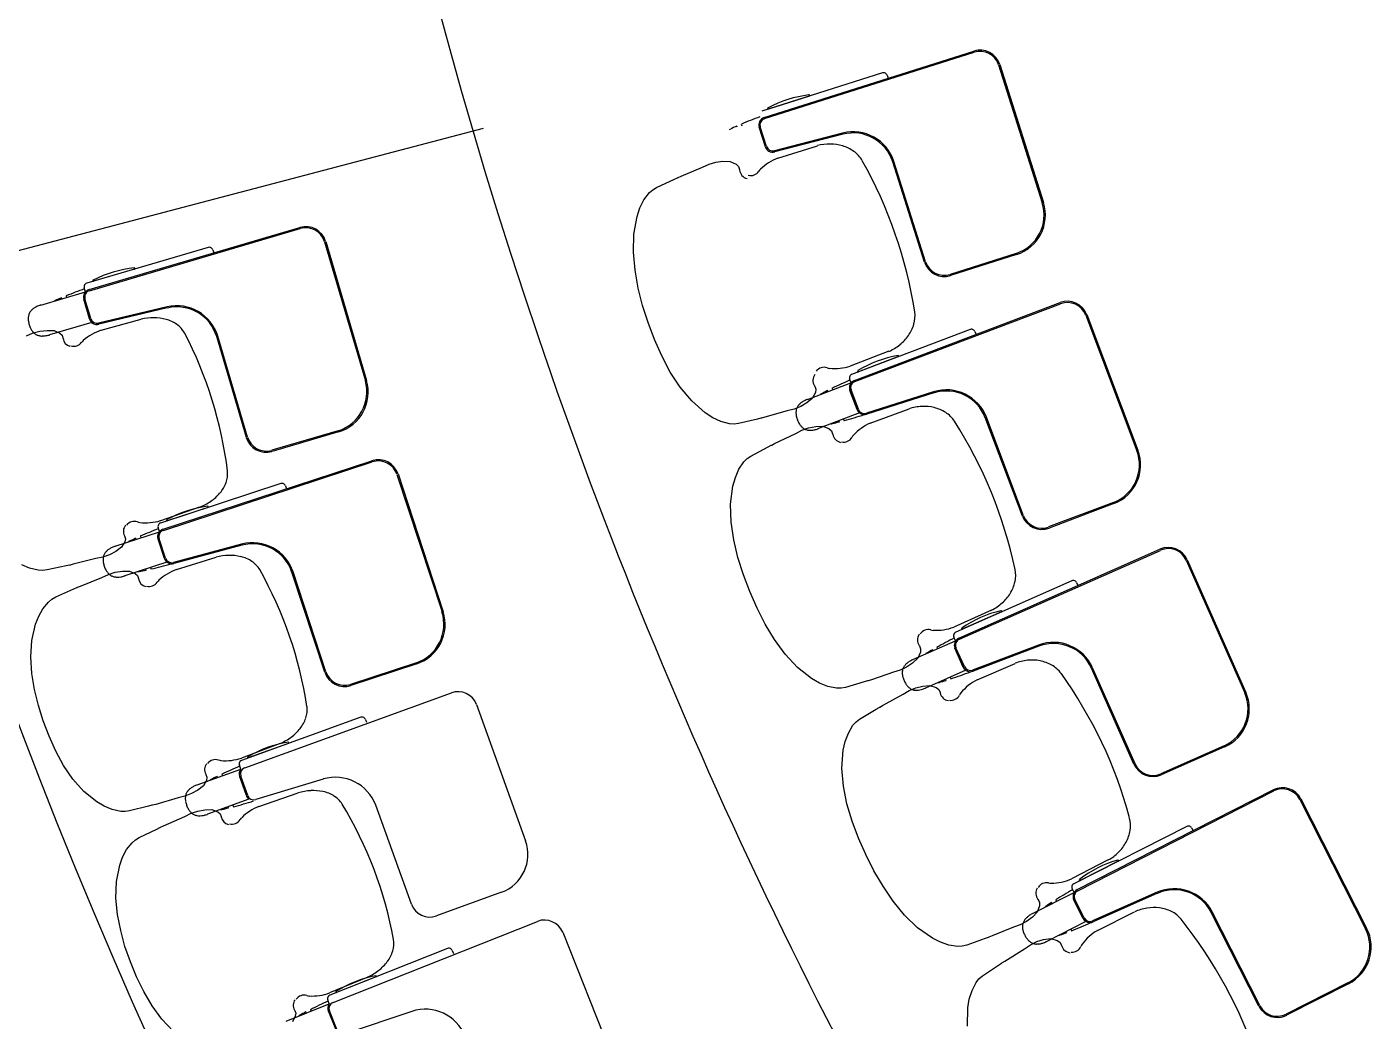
# Model space of a CAD drawing. Extents: x 324 to 2190, y 315 to 1855.
# Drawn here: x 763.3 to 867.4, y 1159.7 to 1236.6 of the extents above; entities that cross this region are included whole.
import ezdxf

# ---------------------------------------------------------------- set-up
doc = ezdxf.new("R2010")
doc.units = 0
doc.header["$LTSCALE"] = 48
doc.header["$MEASUREMENT"] = 0
doc.layers.add('first flr', color=8, linetype='CONTINUOUS')

msp = doc.modelspace()

# ---------------------------------------------------------------- linework, layer by layer
at = {"layer": 'first flr'}
for p, q in [((820.39, 1229.61), (836.61, 1234.75)), ((820.42, 1229.52), (836.64, 1234.66)), ((838.54, 1233.68), (841.92, 1222.99)), ((838.63, 1233.71), (842.01, 1223.02)), ((829.55, 1233.06), (820.2, 1230.09)), ((829.9, 1232.87), (829.98, 1232.65)), ((823.89, 1231.26), (820.73, 1230.26)), ((823.89, 1231.33), (823.9, 1231.3)), ((820.69, 1230.28), (820.68, 1230.32)), ((798.64, 1228.75), (566.36, 1167.78)), ((818.29, 1228.85), (818.27, 1228.93)), ((818.62, 1229.09), (818.66, 1228.96)), ((820.48, 1227.34), (820, 1228.85)), ((820.57, 1227.36), (820.09, 1228.88)), ((826.46, 1228.4), (821.18, 1227.03)), ((826.48, 1228.31), (821.2, 1226.94)), ((821.45, 1226.47), (824.52, 1227.42)), ((832.8, 1218.42), (830.34, 1226.18)), ((832.89, 1218.44), (830.43, 1226.2)), ((768.12, 1216.29), (784.45, 1221.1)), ((768.15, 1216.2), (784.47, 1221.01)), ((786.35, 1219.99), (789.51, 1209.23)), ((786.44, 1220.01), (789.6, 1209.26)), ((777.35, 1219.55), (767.94, 1216.78)), ((777.7, 1219.36), (777.77, 1219.13)), ((839.9, 1219.08), (834.78, 1217.46)), ((839.93, 1219), (834.81, 1217.37)), ((771.65, 1217.87), (768.47, 1216.94)), ((771.66, 1217.94), (771.67, 1217.91)), ((768.44, 1216.96), (768.43, 1216.99)), ((764.38, 1215.09), (767.84, 1216.11)), ((766.01, 1215.57), (765.98, 1215.66)), ((766.34, 1215.81), (766.38, 1215.68)), ((767.84, 1216.11), (767.75, 1216.43)), ((768.25, 1214.04), (767.8, 1215.57)), ((768.16, 1214.02), (767.71, 1215.54)), ((774.16, 1214.96), (768.86, 1213.69)), ((774.18, 1214.87), (768.88, 1213.6)), ((827.38, 1209.26), (843.3, 1215.28)), ((827.41, 1209.17), (843.33, 1215.19)), ((768.33, 1213.74), (765.06, 1212.78)), ((769.06, 1213.14), (772.16, 1214)), ((845.28, 1214.31), (849.24, 1203.82)), ((845.37, 1214.35), (849.33, 1203.86)), ((780.3, 1204.85), (778, 1212.65)), ((780.39, 1204.87), (778.09, 1212.68)), ((836.34, 1213.2), (827.16, 1209.73)), ((836.7, 1213.04), (836.79, 1212.82)), ((830.04, 1211.51), (827.05, 1210.36)), ((830.78, 1211.1), (827.68, 1209.93)), ((830.78, 1211.17), (830.8, 1211.14)), ((827.12, 1209.06), (827, 1209.37)), ((827.65, 1209.95), (827.63, 1209.98)), ((823.74, 1207.79), (827.11, 1209.06)), ((825.33, 1208.39), (825.3, 1208.47)), ((825.64, 1208.65), (825.69, 1208.52)), ((827.59, 1207), (827.03, 1208.49)), ((827.68, 1207.03), (827.12, 1208.52)), ((833.5, 1208.38), (828.31, 1206.72)), ((833.53, 1208.29), (828.34, 1206.64)), ((827.78, 1206.74), (824.59, 1205.53)), ((826.54, 1206.27), (826.59, 1206.14)), ((828.6, 1205.95), (831.62, 1207.07)), ((840.38, 1198.76), (837.5, 1206.38)), ((840.47, 1198.79), (837.59, 1206.41)), ((787.41, 1205.37), (782.26, 1203.85)), ((787.44, 1205.28), (782.29, 1203.76)), ((826.21, 1206.05), (826.18, 1206.13)), ((773.85, 1197.74), (790.02, 1203.04)), ((773.88, 1197.65), (790.05, 1202.96)), ((782.98, 1201.28), (773.65, 1198.22)), ((783.33, 1201.1), (783.4, 1200.87)), ((791.95, 1201.99), (795.45, 1191.34)), ((792.04, 1202.02), (795.54, 1191.36)), ((776.68, 1199.45), (773.65, 1198.4)), ((777.33, 1199.43), (774.18, 1198.4)), ((777.33, 1199.5), (777.35, 1199.47)), ((847.43, 1199.81), (842.41, 1197.92)), ((847.47, 1199.73), (842.45, 1197.83)), ((774.15, 1198.42), (774.13, 1198.45)), ((770.15, 1196.43), (773.57, 1197.55)), ((771.76, 1196.96), (771.73, 1197.05)), ((772.09, 1197.21), (772.13, 1197.08)), ((773.96, 1195.47), (773.46, 1196.98)), ((773.58, 1197.56), (773.47, 1197.87)), ((774.05, 1195.5), (773.55, 1197.01)), ((779.93, 1196.59), (774.66, 1195.17)), ((779.95, 1196.5), (774.69, 1195.08)), ((835.46, 1189.32), (851.03, 1196.2)), ((835.5, 1189.24), (851.07, 1196.11)), ((774.14, 1195.2), (770.9, 1194.14)), ((772.88, 1194.79), (772.92, 1194.66)), ((774.89, 1194.62), (777.96, 1195.58)), ((853.06, 1195.34), (857.59, 1185.08)), ((853.15, 1195.38), (857.68, 1185.12)), ((772.54, 1194.58), (772.51, 1194.67)), ((786.37, 1186.67), (783.83, 1194.41)), ((786.46, 1186.7), (783.92, 1194.44)), ((844.2, 1193.75), (835.22, 1189.79)), ((844.57, 1193.61), (844.66, 1193.39)), ((837.99, 1191.49), (835.07, 1190.17)), ((838.76, 1191.35), (835.73, 1190.01)), ((838.76, 1191.42), (838.77, 1191.39)), ((835.69, 1190.03), (835.68, 1190.06)), ((831.91, 1187.66), (835.21, 1189.11)), ((833.76, 1188.62), (833.82, 1188.5)), ((835.21, 1189.11), (835.08, 1189.42)), ((835.8, 1187.07), (835.16, 1188.53)), ((835.89, 1187.11), (835.24, 1188.57)), ((841.63, 1188.78), (836.53, 1186.84)), ((841.66, 1188.69), (836.56, 1186.76)), ((833.46, 1188.34), (833.43, 1188.42)), ((793.46, 1187.41), (788.36, 1185.74)), ((793.49, 1187.32), (788.39, 1185.65)), ((836, 1186.83), (832.89, 1185.45)), ((836.87, 1186.09), (839.81, 1187.36)), ((849.02, 1179.55), (845.73, 1186.99)), ((849.1, 1179.59), (845.82, 1187.03)), ((834.48, 1186.05), (834.44, 1186.13)), ((834.79, 1186.29), (834.85, 1186.17)), ((780.17, 1179.29), (796.17, 1185.08)), ((798.11, 1184.18), (801.92, 1173.63)), ((789.15, 1183.19), (779.93, 1179.85)), ((789.51, 1183.02), (789.59, 1182.8)), ((783.57, 1181.24), (783.58, 1181.21)), ((782.92, 1181.17), (779.92, 1180.03)), ((783.56, 1181.17), (780.45, 1180.04)), ((856, 1180.98), (851.09, 1178.81)), ((856.04, 1180.9), (851.13, 1178.73)), ((776.48, 1177.96), (779.87, 1179.18)), ((779.87, 1179.18), (779.76, 1179.49)), ((780.41, 1180.06), (780.4, 1180.1)), ((778.07, 1178.53), (778.04, 1178.62)), ((778.39, 1178.79), (778.44, 1178.66)), ((780.41, 1177.14), (779.86, 1178.64)), ((786.25, 1178.41), (781.03, 1176.83)), ((781.27, 1176.29), (784.31, 1177.34)), ((844.62, 1169.86), (859.8, 1177.57)), ((844.66, 1169.77), (859.84, 1177.49)), ((780.5, 1176.85), (777.3, 1175.69)), ((778.93, 1176.18), (778.89, 1176.27)), ((779.26, 1176.4), (779.3, 1176.27)), ((793.08, 1168.73), (790.31, 1176.38)), ((861.87, 1176.82), (866.95, 1166.83)), ((861.95, 1176.87), (867.03, 1166.87)), ((853.1, 1174.75), (844.36, 1170.3)), ((853.48, 1174.63), (853.59, 1174.41)), ((847.03, 1172.15), (844.18, 1170.68)), ((847.8, 1172.06), (844.85, 1170.56)), ((847.8, 1172.13), (847.82, 1172.1)), ((844.38, 1169.63), (844.23, 1169.93)), ((844.81, 1170.57), (844.8, 1170.6)), ((800.05, 1169.65), (795.01, 1167.82)), ((841.17, 1168), (844.38, 1169.63)), ((842.68, 1168.77), (842.64, 1168.85)), ((842.96, 1169.06), (843.02, 1168.94)), ((845.08, 1167.63), (844.36, 1169.05)), ((845.16, 1167.67), (844.44, 1169.09)), ((850.81, 1169.65), (845.82, 1167.44)), ((850.84, 1169.57), (845.86, 1167.35)), ((846.2, 1166.7), (849.07, 1168.14)), ((858.69, 1160.83), (855, 1168.09)), ((858.77, 1160.88), (855.08, 1168.13)), ((787.02, 1161.12), (802.84, 1167.4)), ((845.3, 1167.39), (842.26, 1165.85)), ((844.12, 1166.79), (844.18, 1166.67)), ((804.8, 1166.55), (808.93, 1156.13)), ((843.81, 1166.53), (843.77, 1166.62)), ((795.88, 1165.3), (786.76, 1161.68)), ((796.24, 1165.14), (796.33, 1164.92)), ((789.71, 1163.09), (786.74, 1161.86)), ((790.35, 1163.11), (787.28, 1161.89)), ((790.35, 1163.18), (790.37, 1163.14)), ((865.58, 1162.65), (860.8, 1160.21)), ((865.63, 1162.56), (860.84, 1160.13)), ((787.24, 1161.9), (787.23, 1161.94)), ((783.37, 1159.68), (786.72, 1161.01)), ((785.26, 1160.57), (785.31, 1160.45)), ((786.72, 1161.01), (786.6, 1161.32)), ((787.32, 1158.99), (786.73, 1160.47)), ((793.12, 1160.43), (787.95, 1158.69)), ((784.95, 1160.3), (784.91, 1160.39))]:
    msp.add_line(p, q, dxfattribs=at)
at = {"layer": 'first flr', "linetype": 'Continuous'}
for points in [[(824.28, 1208.84), (824.3, 1208.82), (824.38, 1208.58), (824.35, 1208.33), (824.11, 1207.87), (823.69, 1207.52), (823.22, 1207.23), (822.7, 1207.03), (822.17, 1206.9), (820.43, 1206.41), (820.19, 1206.35), (820.14, 1206.34), (819.88, 1206.27), (818.41, 1205.92), (818.06, 1205.88), (817.71, 1205.9), (817.04, 1206.07), (816.41, 1206.37), (815.82, 1206.75), (814.78, 1207.67), (813.88, 1208.74), (813.12, 1209.91), (812.47, 1211.15), (811.9, 1212.42), (811.41, 1213.73), (810.98, 1215.06), (810.64, 1216.41), (810.39, 1217.79), (810.26, 1219.18), (810.3, 1220.57), (810.55, 1221.95), (810.77, 1222.61), (811.08, 1223.23), (811.5, 1223.79), (811.77, 1224.02), (812.06, 1224.2), (813.44, 1224.83), (813.68, 1224.94), (813.7, 1224.95), (813.73, 1224.96), (813.95, 1225.07), (815.62, 1225.76), (816.12, 1225.99), (816.65, 1226.15), (817.2, 1226.22), (817.75, 1226.2), (818.21, 1225.99), (818.4, 1225.81), (818.48, 1225.57), (818.48, 1225.54)], [(767.71, 1215.54), (768.13, 1214.14), (768.16, 1214.02)], [(763.28, 1212.72), (763.79, 1212.93), (764.32, 1213.07), (764.87, 1213.13), (765.42, 1213.12), (765.86, 1212.92), (766.03, 1212.76), (766.1, 1212.54), (766.11, 1212.51)], [(827.03, 1208.49), (827.55, 1207.12), (827.59, 1207)], [(832.4, 1188.74), (832.41, 1188.72), (832.5, 1188.48), (832.49, 1188.23), (832.28, 1187.76), (831.88, 1187.38), (831.42, 1187.07), (830.92, 1186.84), (830.39, 1186.68), (828.69, 1186.1), (828.44, 1186.02), (828.39, 1186.01), (828.14, 1185.93), (826.69, 1185.5), (826.35, 1185.44), (826, 1185.44), (825.32, 1185.58), (824.67, 1185.84), (824.06, 1186.19), (822.97, 1187.05), (822.02, 1188.07), (821.19, 1189.2), (820.47, 1190.4), (819.84, 1191.64), (819.27, 1192.92), (818.78, 1194.22), (818.36, 1195.56), (818.03, 1196.91), (817.83, 1198.29), (817.79, 1199.69), (817.97, 1201.07), (818.16, 1201.75), (818.43, 1202.39), (818.82, 1202.97), (819.07, 1203.21), (819.36, 1203.4), (820.69, 1204.11), (820.93, 1204.24), (820.96, 1204.25), (820.98, 1204.26), (821.2, 1204.38), (822.83, 1205.15), (823.31, 1205.42), (823.83, 1205.6), (824.38, 1205.7), (824.93, 1205.72), (825.4, 1205.53), (825.6, 1205.36), (825.69, 1205.12), (825.7, 1205.1)], [(770.86, 1197.24), (770.87, 1197.22), (770.93, 1197), (770.89, 1196.77), (770.63, 1196.35), (770.19, 1196.03), (769.7, 1195.77), (769.19, 1195.59), (768.65, 1195.47), (766.9, 1195.03), (766.65, 1194.97), (766.6, 1194.96), (766.34, 1194.91), (764.87, 1194.59), (764.52, 1194.55), (764.18, 1194.57), (763.52, 1194.73), (762.91, 1195)], [(773.46, 1196.98), (773.92, 1195.59), (773.96, 1195.47)], [(777.16, 1178.79), (777.17, 1178.77), (777.25, 1178.55), (777.21, 1178.31), (776.97, 1177.89), (776.53, 1177.56), (776.06, 1177.28), (775.54, 1177.08), (775.01, 1176.95), (773.28, 1176.45), (773.03, 1176.39), (772.98, 1176.38), (772.72, 1176.31), (771.26, 1175.95), (770.91, 1175.9), (770.57, 1175.91), (769.91, 1176.05), (769.29, 1176.31), (768.72, 1176.64), (767.72, 1177.45), (766.87, 1178.41), (766.15, 1179.46), (765.54, 1180.57), (765.02, 1181.72), (764.57, 1182.91), (764.2, 1184.11), (763.89, 1185.34), (763.69, 1186.59), (763.61, 1187.86), (763.69, 1189.14), (763.98, 1190.4), (764.22, 1191.01), (764.55, 1191.59), (764.98, 1192.11), (765.25, 1192.33), (765.55, 1192.5), (766.93, 1193.12), (767.17, 1193.23), (767.2, 1193.24), (767.22, 1193.25), (767.45, 1193.35), (769.12, 1194.02), (769.62, 1194.25), (770.15, 1194.41), (770.7, 1194.49), (771.24, 1194.49), (771.7, 1194.31), (771.87, 1194.15), (771.95, 1193.93), (771.95, 1193.91)], [(835.16, 1188.53), (835.75, 1187.19), (835.8, 1187.07)], [(841.59, 1169.11), (841.61, 1169.09), (841.71, 1168.86), (841.71, 1168.6), (841.53, 1168.12), (841.15, 1167.72), (840.7, 1167.39), (840.22, 1167.13), (839.7, 1166.95), (838.03, 1166.27), (837.79, 1166.18), (837.74, 1166.16), (837.49, 1166.07), (836.07, 1165.56), (835.73, 1165.48), (835.38, 1165.46), (834.69, 1165.56), (834.03, 1165.79), (833.41, 1166.1), (832.27, 1166.91), (831.26, 1167.88), (830.38, 1168.96), (829.59, 1170.11), (828.89, 1171.32), (828.26, 1172.56), (827.7, 1173.84), (827.2, 1175.15), (826.8, 1176.49), (826.53, 1177.86), (826.41, 1179.25), (826.51, 1180.64), (826.66, 1181.32), (826.91, 1181.97), (827.26, 1182.57), (827.5, 1182.83), (827.78, 1183.04), (829.07, 1183.82), (829.3, 1183.96), (829.32, 1183.97), (829.34, 1183.98), (829.56, 1184.11), (831.14, 1184.98), (831.61, 1185.26), (832.12, 1185.48), (832.66, 1185.61), (833.21, 1185.65), (833.7, 1185.49), (833.9, 1185.33), (834.01, 1185.1), (834.01, 1185.08)], [(779.78, 1178.61), (780.27, 1177.23), (780.32, 1177.11)], [(774.63, 1158.91), (773.75, 1159.84), (773, 1160.87), (772.36, 1161.96), (771.8, 1163.1), (771.32, 1164.26), (770.9, 1165.46), (770.57, 1166.68), (770.32, 1167.92), (770.2, 1169.19), (770.25, 1170.47), (770.5, 1171.74), (770.72, 1172.36), (771.03, 1172.95), (771.45, 1173.48), (771.71, 1173.7), (772, 1173.89), (773.36, 1174.54), (773.6, 1174.66), (773.63, 1174.67), (773.65, 1174.68), (773.88, 1174.79), (775.53, 1175.52), (776.02, 1175.76), (776.54, 1175.93), (777.09, 1176.03), (777.63, 1176.05), (778.09, 1175.88), (778.27, 1175.72), (778.35, 1175.51), (778.36, 1175.49)], [(844.36, 1169.05), (845.02, 1167.75), (845.08, 1167.63)], [(836.13, 1159.3), (836.16, 1160.7), (836.27, 1161.39), (836.48, 1162.05), (836.8, 1162.67), (837.02, 1162.94), (837.29, 1163.17), (838.54, 1164.01), (838.76, 1164.16), (838.78, 1164.18), (838.8, 1164.19), (839.01, 1164.33), (840.54, 1165.28), (841, 1165.59), (841.5, 1165.83), (842.02, 1165.99), (842.57, 1166.07), (843.07, 1165.93), (843.27, 1165.78), (843.4, 1165.56), (843.4, 1165.54)], [(784.03, 1160.53), (784.04, 1160.51), (784.12, 1160.3), (784.09, 1160.06), (783.86, 1159.63)], [(786.65, 1160.43), (787.19, 1159.07), (787.23, 1158.95)]]:
    msp.add_lwpolyline(points, dxfattribs=at)
at = {"layer": 'first flr'}
for centre, radius, start, end in [((1177.15, 1339.99), 443.34, 149.0055, 210.6408), ((1177.15, 1339.99), 395.34, 168.1903, 198.7783), ((837.1, 1233.22), 1.6, 17.5856, 107.5856), ((837.09, 1233.2), 1.53, 18.2644, 106.9068), ((829.63, 1232.76), 0.304, 77.9078, 105.6971), ((829.63, 1232.78), 0.286, 18.609, 73.1933), ((824.89, 1222.6), 8.81, 96.7291, 118.4422), ((823.87, 1231.33), 0.028, 18.5856, 96.7291), ((823.88, 1231.29), 0.028, 287.5856, 18.5856), ((820.71, 1230.33), 0.028, 118.4422, 196.5856), ((820.72, 1230.29), 0.028, 196.5856, 287.5856), ((830.44, 1201.48), 30.03, 110.2522, 113.1693), ((820.57, 1229.03), 0.601, 107.5856, 197.5856), ((820.57, 1229.03), 0.508, 107.5857, 197.5857), ((817.9, 1228.42), 0.32, 114.9533, 132.3042), ((830.44, 1201.48), 30.03, 113.9106, 114.9533), ((827.27, 1225.17), 3.33, 18.1251, 104.0461), ((827.29, 1225.21), 3.2, 17.5873, 104.5839), ((821.05, 1227.52), 0.601, 197.5856, 284.5856), ((821.05, 1227.52), 0.508, 197.5856, 284.5856), ((825.48, 1223.76), 3.79, 89.6691, 104.7261), ((825.49, 1224.08), 3.47, 73.691, 89.7303), ((825.65, 1224.63), 2.89, 54.366, 73.6024), ((822.88, 1222.75), 3.98, 111.0208, 134.3062), ((826.08, 1225.21), 2.17, 29.2127, 54.8255), ((797.64, 1209.17), 34.82, 8.8961, 29.3944), ((819.25, 1225.62), 0.769, 185.972, 255.6828), ((819.35, 1225.88), 0.769, 255.6828, 325.3935), ((821.31, 1224.56), 1.6, 139.2232, 146.3824), ((838.92, 1222.07), 3.14, 288.113, 17.0583), ((838.96, 1222.05), 3.2, 287.5874, 17.5839), ((784.9, 1219.56), 1.6, 16.4074, 106.4074), ((784.89, 1219.54), 1.53, 17.0862, 105.7286), ((777.43, 1219.26), 0.304, 76.7296, 104.5189), ((777.43, 1219.27), 0.286, 17.4308, 72.0151), ((772.48, 1209.19), 8.81, 95.5509, 117.264), ((771.63, 1217.94), 0.028, 17.4074, 95.5509), ((771.64, 1217.9), 0.028, 286.4074, 17.4074), ((834.33, 1218.9), 1.6, 197.5856, 287.5856), ((834.34, 1218.92), 1.53, 198.2644, 286.9068), ((768.01, 1216.51), 0.275, 135.147, 196.6383), ((768.01, 1216.53), 0.261, 105.9438, 138.4375), ((768.45, 1217), 0.028, 117.264, 195.4074), ((768.46, 1216.96), 0.028, 195.4074, 286.4074), ((777.59, 1187.96), 30.03, 112.7324, 113.7751), ((777.59, 1187.96), 30.03, 109.074, 111.9911), ((768.29, 1215.71), 0.601, 106.4074, 196.4074), ((768.29, 1215.71), 0.601, 138.5125, 196.4074), ((768.29, 1215.71), 0.508, 106.4075, 196.4075), ((764.28, 1214.09), 0.867, 149.4717, 156.9874), ((764.3, 1214.08), 0.886, 142.0203, 149.389), ((764.39, 1214.01), 1, 135.3543, 141.9827), ((764.45, 1213.95), 1.08, 129.3645, 135.446), ((764.54, 1213.84), 1.23, 123.8998, 129.239), ((764.68, 1213.62), 1.48, 114.4941, 123.9481), ((765.31, 1212.14), 3.09, 108.1233, 113.6237), ((764.55, 1214.47), 0.642, 105.0515, 108.589), ((765.61, 1215.15), 0.32, 113.7751, 131.126), ((774.9, 1211.71), 3.33, 16.9469, 102.8679), ((774.93, 1211.75), 3.2, 16.4091, 103.4057), ((829.9, 1214.22), 2.17, 343.465, 9.0778), ((843.87, 1213.78), 1.6, 20.705, 110.705), ((843.86, 1213.76), 1.53, 21.3838, 110.0261), ((764.43, 1214.05), 1.02, 170.7706, 177.0312), ((764.67, 1214.04), 1.26, 177.0635, 182.3662), ((764.75, 1214.03), 1.34, 182.1759, 187.5809), ((764.38, 1214.05), 0.966, 163.9605, 170.6505), ((765.88, 1214.24), 2.49, 188.8061, 195.5411), ((764.35, 1214.06), 0.935, 157.0321, 164.056), ((765.86, 1214.31), 2.49, 197.2738, 204.0087), ((768.74, 1214.19), 0.601, 196.4074, 283.4074), ((768.74, 1214.19), 0.601, 196.4074, 227.4198), ((768.74, 1214.19), 0.508, 196.4074, 283.4074), ((773.07, 1210.34), 3.77, 88.9119, 103.9689), ((773.15, 1210.71), 3.4, 74.0999, 90.1393), ((773.35, 1211.32), 2.76, 55.3616, 74.5981), ((773.77, 1211.95), 2, 29.4707, 55.0835), ((829.2, 1214.4), 2.89, 324.6881, 343.9246), ((764.8, 1213.87), 1.34, 205.234, 210.639), ((764.73, 1213.83), 1.26, 210.4487, 215.7514), ((764.54, 1213.69), 1.02, 215.7837, 222.0443), ((764.49, 1213.65), 0.966, 222.1644, 228.8544), ((764.48, 1213.63), 0.935, 228.7589, 235.7828), ((764.44, 1213.57), 0.867, 235.8275, 243.3432), ((764.44, 1213.59), 0.886, 243.4259, 250.7946), ((764.48, 1213.7), 1, 250.8322, 257.4606), ((764.5, 1213.78), 1.08, 257.3689, 263.4503), ((764.51, 1213.92), 1.23, 263.5759, 268.9151), ((764.52, 1214.18), 1.48, 268.8668, 278.3208), ((764.24, 1215.76), 3.09, 279.1912, 284.6916), ((764.87, 1213.39), 0.642, 284.2254, 287.7629), ((766.81, 1212.59), 0.706, 186.1452, 255.856), ((770.28, 1209.37), 3.96, 107.9084, 131.1939), ((747.57, 1198.37), 31.51, 7.0298, 27.5281), ((1177.15, 1339.99), 395.34, 198.7783, 212.7932), ((828.73, 1214.74), 3.47, 308.5602, 324.5996), ((836.44, 1212.92), 0.304, 81.0271, 108.8165), ((836.44, 1212.93), 0.286, 21.7284, 76.3127), ((766.93, 1212.67), 0.768, 253.6839, 323.3946), ((768.76, 1211.25), 1.55, 134.7666, 141.9258), ((828.53, 1214.98), 3.79, 293.5645, 308.6214), ((832.26, 1202.51), 8.81, 99.8485, 121.5615), ((830.76, 1211.16), 0.028, 21.705, 99.8485), ((830.77, 1211.13), 0.028, 290.705, 21.705), ((824.93, 1209.25), 0.769, 142.6078, 212.3185), ((825.03, 1209.51), 0.769, 72.897, 142.6078), ((825.75, 1211.76), 1.6, 251.9081, 259.0673), ((825.87, 1214.16), 3.98, 263.9843, 287.2698), ((827.26, 1209.47), 0.275, 139.4446, 200.9359), ((827.25, 1209.49), 0.261, 110.2413, 142.7351), ((827.66, 1209.99), 0.028, 121.5615, 199.705), ((827.67, 1209.96), 0.028, 199.705, 290.705), ((786.49, 1208.37), 3.14, 286.9348, 15.8801), ((786.53, 1208.35), 3.2, 286.4092, 16.4057), ((838.94, 1181.72), 30.03, 117.03, 118.0727), ((838.94, 1181.72), 30.03, 113.3716, 116.2886), ((827.59, 1208.7), 0.601, 110.705, 200.705), ((827.59, 1208.7), 0.601, 142.8101, 200.705), ((827.59, 1208.7), 0.508, 110.705, 200.705), ((834.49, 1205.2), 3.33, 21.2445, 107.1655), ((834.51, 1205.24), 3.2, 20.7067, 107.7033), ((823.73, 1206.77), 0.886, 146.3179, 153.6866), ((823.83, 1206.71), 1, 139.6519, 146.2803), ((823.89, 1206.65), 1.08, 133.6621, 139.7436), ((823.99, 1206.55), 1.23, 128.1974, 133.5365), ((824.15, 1206.35), 1.48, 118.7917, 128.2457), ((824.88, 1204.92), 3.09, 112.4208, 117.9213), ((823.95, 1207.18), 0.642, 109.3491, 112.8866), ((824.96, 1207.94), 0.32, 118.0727, 135.4236), ((832.78, 1203.46), 3.79, 92.7885, 107.8455), ((832.76, 1203.78), 3.47, 76.8103, 92.8497), ((823.81, 1206.75), 0.966, 168.2581, 174.948), ((823.87, 1206.75), 1.02, 175.0682, 181.3287), ((824.11, 1206.75), 1.26, 181.3611, 186.6638), ((824.19, 1206.76), 1.34, 186.4734, 191.8784), ((823.78, 1206.76), 0.935, 161.3297, 168.3536), ((825.3, 1207.05), 2.49, 193.1037, 199.8387), ((823.72, 1206.78), 0.867, 153.7693, 161.285), ((825.27, 1207.12), 2.49, 201.5713, 208.3063), ((818.75, 1235.14), 30.03, 285.1214, 288.2058), ((828.15, 1207.21), 0.601, 200.705, 287.705), ((828.15, 1207.21), 0.601, 200.705, 231.7174), ((828.15, 1207.21), 0.508, 200.705, 287.705), ((832.89, 1204.34), 2.89, 57.4853, 76.7218), ((833.29, 1204.94), 2.17, 32.3321, 57.9449), ((824.25, 1206.6), 1.34, 209.5316, 214.9366), ((824.19, 1206.55), 1.26, 214.7463, 220.0489), ((824, 1206.4), 1.02, 220.0813, 226.3418), ((823.96, 1206.36), 0.966, 226.462, 233.1519), ((823.94, 1206.33), 0.935, 233.0564, 240.0803), ((823.91, 1206.27), 0.867, 240.125, 247.6408), ((823.92, 1206.29), 0.886, 247.7234, 255.0921), ((823.94, 1206.4), 1, 255.1298, 261.7581), ((823.96, 1206.48), 1.08, 261.6664, 267.7479), ((823.96, 1206.63), 1.23, 267.8735, 273.2126), ((823.95, 1206.88), 1.48, 273.1644, 282.6183), ((823.55, 1208.44), 3.09, 283.4887, 288.9892), ((824.35, 1206.13), 0.642, 288.5229, 292.0604), ((825.61, 1206.23), 0.32, 265.9212, 283.3373), ((818.75, 1235.14), 30.03, 283.3373, 284.38), ((830.23, 1202.32), 3.98, 114.1401, 137.4256), ((805.76, 1187.39), 34.82, 12.0155, 32.5138), ((781.83, 1205.3), 1.6, 196.4074, 286.4074), ((781.85, 1205.32), 1.53, 197.0862, 285.7286), ((826.46, 1205.22), 0.769, 189.0914, 258.8022), ((826.53, 1205.25), 0.769, 258.8022, 328.5129), ((828.56, 1204.04), 1.6, 142.3426, 149.5018), ((790.52, 1201.52), 1.6, 18.1504, 108.1504), ((846.3, 1202.74), 3.14, 291.2324, 20.1777), ((846.33, 1202.72), 3.2, 290.7068, 20.7033), ((776.85, 1202.05), 2, 339.4744, 5.0872), ((790.51, 1201.5), 1.53, 18.8293, 107.4716), ((776.15, 1202.33), 2.76, 319.9598, 339.1963), ((783.06, 1200.99), 0.304, 78.4726, 106.2619), ((783.06, 1201.01), 0.286, 19.1738, 73.7581), ((775.63, 1202.72), 3.4, 304.4186, 320.458), ((778.42, 1190.78), 8.81, 97.2939, 119.007), ((775.36, 1202.98), 3.77, 290.589, 305.646), ((777.31, 1199.49), 0.028, 19.1505, 97.2939), ((777.32, 1199.46), 0.028, 288.1505, 19.1505), ((771.48, 1197.58), 0.706, 138.7019, 208.4127), ((771.62, 1197.58), 0.768, 71.1632, 140.874), ((772.33, 1199.79), 1.55, 252.6321, 259.7913), ((772.51, 1202.2), 3.96, 263.364, 286.6494), ((773.73, 1197.96), 0.275, 136.89, 198.3813), ((773.73, 1197.98), 0.261, 107.6868, 140.1806), ((774.16, 1198.46), 0.028, 119.007, 197.1505), ((774.17, 1198.42), 0.028, 197.1505, 288.1505), ((841.88, 1199.33), 1.6, 200.705, 290.705), ((841.89, 1199.35), 1.53, 201.3838, 290.0261), ((784.17, 1169.71), 30.03, 114.4755, 115.5182), ((784.17, 1169.71), 30.03, 110.817, 113.7341), ((774.03, 1197.17), 0.601, 108.1505, 198.1505), ((774.03, 1197.17), 0.601, 140.2556, 198.1505), ((774.03, 1197.17), 0.508, 108.1505, 198.1505), ((770.08, 1195.43), 0.867, 151.2147, 158.7304), ((770.1, 1195.42), 0.886, 143.7633, 151.132), ((770.19, 1195.35), 1, 137.0973, 143.7257), ((770.25, 1195.29), 1.08, 131.1076, 137.189), ((770.34, 1195.18), 1.23, 125.6429, 130.982), ((770.49, 1194.97), 1.48, 116.2371, 125.6911), ((771.16, 1193.51), 3.09, 109.8663, 115.3668), ((770.33, 1195.82), 0.642, 106.7946, 110.3321), ((771.37, 1196.53), 0.32, 115.5182, 132.869), ((780.77, 1193.37), 3.33, 18.6899, 104.6109), ((780.79, 1193.41), 3.2, 18.1521, 105.1487), ((851.68, 1194.73), 1.6, 23.8243, 113.8243), ((851.67, 1194.71), 1.53, 24.5031, 113.1454), ((770.23, 1195.39), 1.02, 172.5137, 178.7742), ((770.47, 1195.38), 1.26, 178.8065, 184.1092), ((770.55, 1195.38), 1.34, 183.9189, 189.3239), ((770.17, 1195.39), 0.966, 165.7035, 172.3935), ((771.67, 1195.62), 2.49, 190.5492, 197.2841), ((770.14, 1195.4), 0.935, 158.7752, 165.799), ((771.65, 1195.69), 2.49, 199.0168, 205.7518), ((766.38, 1223.98), 30.03, 282.5668, 285.6512), ((774.53, 1195.66), 0.601, 198.1505, 285.1505), ((774.53, 1195.66), 0.601, 198.1505, 229.1628), ((774.53, 1195.66), 0.508, 198.1504, 285.1504), ((778.98, 1191.95), 3.77, 90.6549, 105.7119), ((779.04, 1192.32), 3.4, 75.8429, 91.8823), ((779.23, 1192.94), 2.76, 57.1046, 76.3411), ((779.63, 1193.58), 2, 31.2137, 56.8265), ((770.6, 1195.22), 1.34, 206.9771, 212.382), ((770.54, 1195.18), 1.26, 212.1917, 217.4944), ((770.35, 1195.03), 1.02, 217.5267, 223.7873), ((770.3, 1194.99), 0.966, 223.9075, 230.5974), ((770.29, 1194.97), 0.935, 230.5019, 237.5258), ((770.25, 1194.91), 0.867, 237.5705, 245.0862), ((770.26, 1194.93), 0.886, 245.1689, 252.5376), ((770.29, 1195.04), 1, 252.5752, 259.2036), ((770.31, 1195.12), 1.08, 259.1119, 265.1934), ((770.32, 1195.26), 1.23, 265.3189, 270.6581), ((770.31, 1195.52), 1.48, 270.6098, 280.0638), ((769.99, 1197.09), 3.09, 280.9342, 286.4346), ((770.69, 1194.75), 0.642, 285.9684, 289.5059), ((771.94, 1194.79), 0.32, 263.3666, 280.7828), ((772.65, 1194), 0.706, 187.8882, 257.599), ((766.38, 1223.98), 30.03, 280.7828, 281.8255), ((774.65, 1192.73), 1.55, 136.5096, 143.6688), ((776.22, 1190.89), 3.96, 109.6515, 132.9369), ((753.85, 1179.21), 31.51, 8.7728, 29.2711), ((837.7, 1194.18), 2.17, 346.5844, 12.1972), ((844.31, 1193.47), 0.304, 84.1464, 111.9358), ((844.31, 1193.49), 0.286, 24.8476, 79.4319), ((772.77, 1194.08), 0.768, 255.4269, 325.1377), ((836.51, 1194.63), 3.47, 311.6796, 327.7189), ((836.99, 1194.32), 2.89, 327.8075, 347.0439), ((836.29, 1194.87), 3.79, 296.6838, 311.7408), ((792.45, 1190.39), 3.14, 288.6779, 17.6231), ((792.49, 1190.37), 3.2, 288.1522, 18.1487), ((840.7, 1182.85), 8.81, 102.9677, 124.6808), ((838.73, 1191.41), 0.028, 24.8243, 102.9677), ((838.75, 1191.37), 0.028, 293.8243, 24.8243), ((833.02, 1189.18), 0.769, 145.7271, 215.4379), ((833.1, 1189.21), 0.769, 76.0164, 145.7271), ((833.69, 1191.5), 1.6, 255.0275, 262.1867), ((833.68, 1193.9), 3.98, 267.1037, 290.3892), ((835.33, 1189.53), 0.275, 142.5638, 204.0551), ((835.33, 1189.55), 0.261, 113.3606, 145.8544), ((835.71, 1190.07), 0.028, 124.6808, 202.8243), ((835.72, 1190.04), 0.028, 202.8243, 293.8243), ((848.51, 1162.45), 30.03, 116.4908, 119.4079), ((835.71, 1188.77), 0.601, 113.8243, 203.8243), ((835.71, 1188.77), 0.601, 145.9294, 203.8243), ((835.71, 1188.77), 0.508, 113.8243, 203.8243), ((842.78, 1185.66), 3.33, 24.3637, 110.2847), ((842.8, 1185.7), 3.2, 23.8259, 110.8225), ((832.4, 1186.24), 1.48, 121.9109, 131.3649), ((833.21, 1184.85), 3.09, 115.5401, 121.0406), ((832.16, 1187.06), 0.642, 112.4684, 116.0059), ((833.12, 1187.87), 0.32, 121.192, 138.5428), ((848.51, 1162.45), 30.03, 120.1493, 121.192), ((841.17, 1183.83), 3.79, 95.9078, 110.9647), ((841.14, 1184.15), 3.47, 79.9296, 95.969), ((841.24, 1184.71), 2.89, 60.6046, 79.8411), ((787.89, 1187.17), 1.6, 198.1504, 288.1504), ((787.9, 1187.2), 1.53, 198.8293, 287.4716), ((832.1, 1186.62), 1.02, 178.1875, 184.448), ((832.04, 1186.62), 0.966, 171.3773, 178.0673), ((832.34, 1186.64), 1.26, 184.4803, 189.783), ((832.01, 1186.63), 0.935, 164.449, 171.4728), ((832.41, 1186.65), 1.34, 189.5927, 194.9977), ((831.94, 1186.65), 0.867, 156.8885, 164.4043), ((831.96, 1186.64), 0.886, 149.4371, 156.8058), ((832.06, 1186.58), 1, 142.7711, 149.3995), ((832.13, 1186.53), 1.08, 136.7814, 142.8628), ((832.23, 1186.43), 1.23, 131.3167, 136.6558), ((825.44, 1214.69), 30.03, 288.2406, 291.3251), ((836.35, 1187.32), 0.601, 203.8243, 290.8243), ((836.35, 1187.32), 0.601, 203.8243, 234.8367), ((836.35, 1187.32), 0.508, 203.8242, 290.8242), ((841.6, 1185.33), 2.17, 35.4514, 61.0642), ((815.07, 1166.31), 34.82, 15.1348, 35.633), ((833.51, 1187), 2.49, 196.223, 202.9579), ((833.48, 1187.07), 2.49, 204.6906, 211.4256), ((832.48, 1186.5), 1.34, 212.6509, 218.0558), ((832.42, 1186.44), 1.26, 217.8655, 223.1682), ((832.25, 1186.28), 1.02, 223.2006, 229.4611), ((832.21, 1186.24), 0.966, 229.5813, 236.2712), ((832.19, 1186.21), 0.935, 236.1757, 243.1996), ((831.69, 1188.3), 3.09, 286.608, 292.1084), ((832.61, 1186.03), 0.642, 291.6422, 295.1797), ((833.86, 1186.2), 0.32, 269.0404, 286.4566), ((825.44, 1214.69), 30.03, 286.4566, 287.4993), ((838.69, 1182.55), 3.98, 117.2594, 140.5448), ((796.68, 1183.64), 1.53, 20.5723, 109.2146), ((832.16, 1186.15), 0.867, 243.2443, 250.76), ((832.17, 1186.17), 0.886, 250.8427, 258.2114), ((832.19, 1186.28), 1, 258.249, 264.8774), ((832.2, 1186.37), 1.08, 264.7857, 270.8672), ((832.2, 1186.51), 1.23, 270.9927, 276.3319), ((832.17, 1186.77), 1.48, 276.2836, 285.7376), ((834.76, 1185.24), 0.769, 192.2107, 261.9214), ((834.84, 1185.27), 0.769, 261.9214, 331.6322), ((836.93, 1184.17), 1.6, 145.4619, 152.621), ((854.71, 1183.84), 3.14, 294.3517, 23.2969), ((854.75, 1183.83), 3.2, 293.826, 23.8226), ((783.01, 1183.78), 2, 341.2174, 6.8302), ((781.77, 1184.41), 3.4, 306.1616, 322.201), ((782.29, 1184.03), 2.76, 321.7028, 340.9393), ((789.25, 1182.9), 0.304, 80.2156, 108.0049), ((789.25, 1182.92), 0.286, 20.9168, 75.5011), ((784.92, 1172.56), 8.81, 99.0369, 120.75), ((781.49, 1184.66), 3.77, 292.332, 307.389), ((783.54, 1181.23), 0.028, 20.8935, 99.0369), ((783.55, 1181.2), 0.028, 289.8935, 20.8935), ((777.77, 1179.14), 0.706, 140.4449, 210.1557), ((777.91, 1179.15), 0.768, 72.9063, 142.617), ((778.56, 1181.38), 1.55, 254.3752, 261.5343), ((778.67, 1183.79), 3.96, 265.107, 288.3925), ((791.31, 1151.68), 30.03, 112.56, 115.4771), ((780.02, 1179.59), 0.275, 138.633, 200.1243), ((780.34, 1178.81), 0.601, 141.9986, 199.8935), ((780.01, 1179.61), 0.261, 109.4298, 141.9236), ((780.34, 1178.81), 0.508, 109.8935, 199.8935), ((780.43, 1180.11), 0.028, 120.75, 198.8935), ((780.44, 1180.07), 0.028, 198.8935, 289.8935), ((850.48, 1180.2), 1.6, 203.8243, 293.8243), ((850.49, 1180.22), 1.53, 204.5031, 293.1454), ((777.7, 1178.09), 0.32, 117.2612, 134.612), ((791.31, 1151.68), 30.03, 116.2185, 117.2612), ((787.19, 1175.22), 3.33, 20.4329, 106.3539), ((776.54, 1176.92), 0.966, 167.4465, 174.1365), ((776.51, 1176.93), 0.935, 160.5181, 167.542), ((776.44, 1176.95), 0.867, 152.9577, 160.4734), ((776.46, 1176.94), 0.886, 145.5063, 152.875), ((776.55, 1176.87), 1, 138.8403, 145.4687), ((776.62, 1176.82), 1.08, 132.8506, 138.932), ((776.71, 1176.71), 1.23, 127.3859, 132.725), ((776.87, 1176.51), 1.48, 117.9801, 127.4341), ((777.58, 1175.07), 3.09, 111.6093, 117.1097), ((776.68, 1177.35), 0.642, 108.5376, 112.0751), ((780.88, 1177.31), 0.601, 199.8935, 230.9058), ((780.88, 1177.31), 0.508, 199.8934, 286.8934), ((785.44, 1173.74), 3.77, 92.3979, 107.4549), ((785.5, 1174.12), 3.4, 77.5859, 93.6253), ((785.66, 1174.74), 2.76, 58.8476, 78.0841), ((786.04, 1175.39), 2, 32.9567, 58.5695), ((860.52, 1176.14), 1.6, 26.9435, 116.9435), ((860.51, 1176.12), 1.53, 27.6223, 116.2647), ((776.59, 1176.91), 1.02, 174.2567, 180.5172), ((776.83, 1176.92), 1.26, 180.5495, 185.8522), ((776.91, 1176.92), 1.34, 185.6619, 191.0669), ((778.03, 1177.19), 2.49, 192.2922, 199.0271), ((778, 1177.26), 2.49, 200.7598, 207.4948), ((776.97, 1176.76), 1.34, 208.72, 214.125), ((778.32, 1176.37), 0.32, 265.1096, 282.5258), ((771.88, 1205.37), 30.03, 282.5258, 283.5685), ((771.88, 1205.37), 30.03, 284.3098, 287.3942), ((782.72, 1172.6), 3.96, 111.3945, 134.6799), ((760.72, 1160.24), 31.51, 10.5158, 31.0141), ((776.91, 1176.71), 1.26, 213.9347, 219.2374), ((776.72, 1176.56), 1.02, 219.2697, 225.5303), ((776.68, 1176.52), 0.966, 225.6505, 232.3404), ((776.66, 1176.5), 0.935, 232.2449, 239.2688), ((776.63, 1176.44), 0.867, 239.3135, 246.8292), ((776.63, 1176.46), 0.886, 246.9119, 254.2806), ((776.66, 1176.57), 1, 254.3182, 260.9466), ((776.68, 1176.65), 1.08, 260.8549, 266.9364), ((776.68, 1176.79), 1.23, 267.0619, 272.4011), ((776.67, 1177.05), 1.48, 272.3528, 281.8068), ((776.3, 1178.61), 3.09, 282.6772, 288.1776), ((777.07, 1176.29), 0.642, 287.7114, 291.2489), ((779.05, 1175.6), 0.706, 189.6312, 259.342), ((779.17, 1175.69), 0.768, 257.1699, 326.8807), ((781.09, 1174.39), 1.55, 138.2526, 145.4118), ((846.59, 1174.82), 2.17, 349.7036, 15.3164), ((845.88, 1174.93), 2.89, 330.9267, 350.1632), ((853.23, 1174.47), 0.304, 87.2657, 115.055), ((853.23, 1174.49), 0.286, 27.9669, 82.5512), ((798.96, 1172.59), 3.14, 290.4209, 19.3661), ((845.38, 1175.21), 3.47, 314.7988, 330.8382), ((850.21, 1163.68), 8.81, 106.087, 127.8001), ((845.15, 1175.44), 3.79, 299.8031, 314.86), ((847.77, 1172.12), 0.028, 27.9435, 106.087), ((847.79, 1172.08), 0.028, 296.9435, 27.9435), ((842.19, 1169.58), 0.769, 148.8464, 218.5571), ((842.26, 1169.62), 0.769, 79.1356, 148.8464), ((842.74, 1171.94), 1.6, 258.1468, 265.3059), ((842.59, 1174.33), 3.98, 270.223, 293.5084), ((859.11, 1143.74), 30.03, 119.6101, 122.5272), ((844.48, 1170.05), 0.275, 145.6831, 207.1744), ((844.47, 1170.07), 0.261, 116.4798, 148.9736), ((844.9, 1169.32), 0.601, 116.9435, 206.9435), ((844.82, 1170.62), 0.028, 127.8001, 205.9435), ((844.84, 1170.58), 0.028, 205.9435, 296.9435), ((852.13, 1166.59), 3.33, 27.483, 113.404), ((852.14, 1166.64), 3.2, 26.9452, 113.9418), ((859.11, 1143.74), 30.03, 123.2685, 124.3112), ((844.9, 1169.32), 0.601, 149.0486, 206.9435), ((844.9, 1169.32), 0.508, 116.9436, 206.9436), ((794.51, 1169.26), 1.53, 200.5723, 289.2146), ((841.73, 1166.61), 1.48, 125.0302, 134.4842), ((842.61, 1165.27), 3.09, 118.6594, 124.1598), ((841.45, 1167.42), 0.642, 115.5876, 119.1251), ((842.36, 1168.28), 0.32, 124.3112, 141.6621), ((850.62, 1164.68), 3.79, 99.027, 114.084), ((850.57, 1165), 3.47, 83.0489, 99.0882), ((850.64, 1165.57), 2.89, 63.7239, 82.9603), ((850.97, 1166.21), 2.17, 38.5706, 64.1834), ((803.38, 1165.97), 1.53, 22.3153, 110.9576), ((841.32, 1166.98), 0.935, 167.5682, 174.5921), ((841.35, 1166.97), 0.966, 174.4966, 181.1865), ((841.41, 1166.98), 1.02, 181.3067, 187.5672), ((841.64, 1167.01), 1.26, 187.5996, 192.9023), ((841.25, 1166.99), 0.867, 160.0078, 167.5235), ((841.72, 1167.02), 1.34, 192.712, 198.1169), ((841.27, 1166.99), 0.886, 152.5564, 159.9251), ((841.37, 1166.93), 1, 145.8904, 152.5188), ((841.44, 1166.89), 1.08, 139.9006, 145.9821), ((841.55, 1166.79), 1.23, 134.4359, 139.7751), ((833.24, 1194.64), 30.03, 291.3599, 294.4443), ((848.21, 1163.27), 3.98, 120.3787, 143.6641), ((845.62, 1167.9), 0.601, 206.9435, 237.9559), ((845.62, 1167.9), 0.601, 206.9435, 293.9435), ((845.62, 1167.9), 0.508, 206.9435, 293.9435), ((825.51, 1145.76), 34.82, 18.254, 38.7523), ((864.14, 1165.43), 3.14, 297.4709, 26.4162), ((864.18, 1165.42), 3.2, 296.9453, 26.9418), ((789.72, 1165.7), 2, 342.9604, 8.5732), ((842.8, 1167.43), 2.49, 199.3422, 206.0772), ((842.76, 1167.5), 2.49, 207.8099, 214.5448), ((841.8, 1166.87), 1.34, 215.7701, 221.1751), ((841.74, 1166.82), 1.26, 220.9848, 226.2875), ((841.58, 1166.64), 1.02, 226.3198, 232.5803), ((841.54, 1166.6), 0.966, 232.7005, 239.3905), ((841.53, 1166.57), 0.935, 239.295, 246.3188), ((841.5, 1166.51), 0.867, 246.3636, 253.8793), ((841.5, 1166.53), 0.886, 253.962, 261.3307), ((841.52, 1166.64), 1, 261.3683, 267.9967), ((841.52, 1166.73), 1.08, 267.905, 273.9864), ((841.51, 1166.87), 1.23, 274.112, 279.4511), ((841.47, 1167.12), 1.48, 279.4029, 288.8569), ((840.91, 1168.63), 3.09, 289.7272, 295.2277), ((841.96, 1166.41), 0.642, 294.7614, 298.2989), ((843.19, 1166.65), 0.32, 272.1597, 289.5758), ((833.24, 1194.64), 30.03, 289.5758, 290.6185), ((846.37, 1164.8), 1.6, 148.5811, 155.7403), ((789, 1165.93), 2.76, 323.4458, 342.6823), ((795.98, 1165.01), 0.304, 81.9586, 109.7479), ((795.98, 1165.03), 0.286, 22.6598, 77.2441), ((844.15, 1165.74), 0.769, 195.3299, 265.0407), ((844.22, 1165.78), 0.769, 265.0407, 334.7514), ((788.17, 1166.54), 3.77, 294.075, 309.132), ((788.46, 1166.29), 3.4, 307.9046, 323.944), ((791.97, 1154.54), 8.81, 100.7799, 122.493), ((790.33, 1163.17), 0.028, 22.6365, 100.7799), ((790.34, 1163.13), 0.028, 291.6365, 22.6365), ((784.77, 1160.92), 0.768, 74.6493, 144.36), ((785.34, 1163.16), 1.55, 256.1182, 263.2773), ((785.38, 1165.58), 3.96, 266.85, 290.1355), ((786.86, 1161.42), 0.275, 140.376, 201.8673), ((786.85, 1161.44), 0.261, 111.1728, 143.6665), ((787.25, 1161.95), 0.028, 122.493, 200.6365), ((787.27, 1161.91), 0.028, 200.6365, 291.6365), ((784.63, 1160.9), 0.706, 142.1879, 211.8987), ((798.99, 1133.86), 30.03, 114.303, 117.2201), ((787.2, 1160.65), 0.601, 143.7416, 201.6365), ((787.2, 1160.65), 0.508, 111.6365, 201.6365), ((794.15, 1157.27), 3.33, 22.1759, 108.0969), ((860.12, 1161.56), 1.6, 206.9435, 296.9435), ((860.12, 1161.58), 1.53, 207.6223, 296.2647), ((784.59, 1159.85), 0.32, 119.0042, 136.355), ((798.99, 1133.86), 30.03, 117.9615, 119.0042)]:
    msp.add_arc(centre, radius, start, end, dxfattribs=at)

doc.saveas('drawing.dxf')
